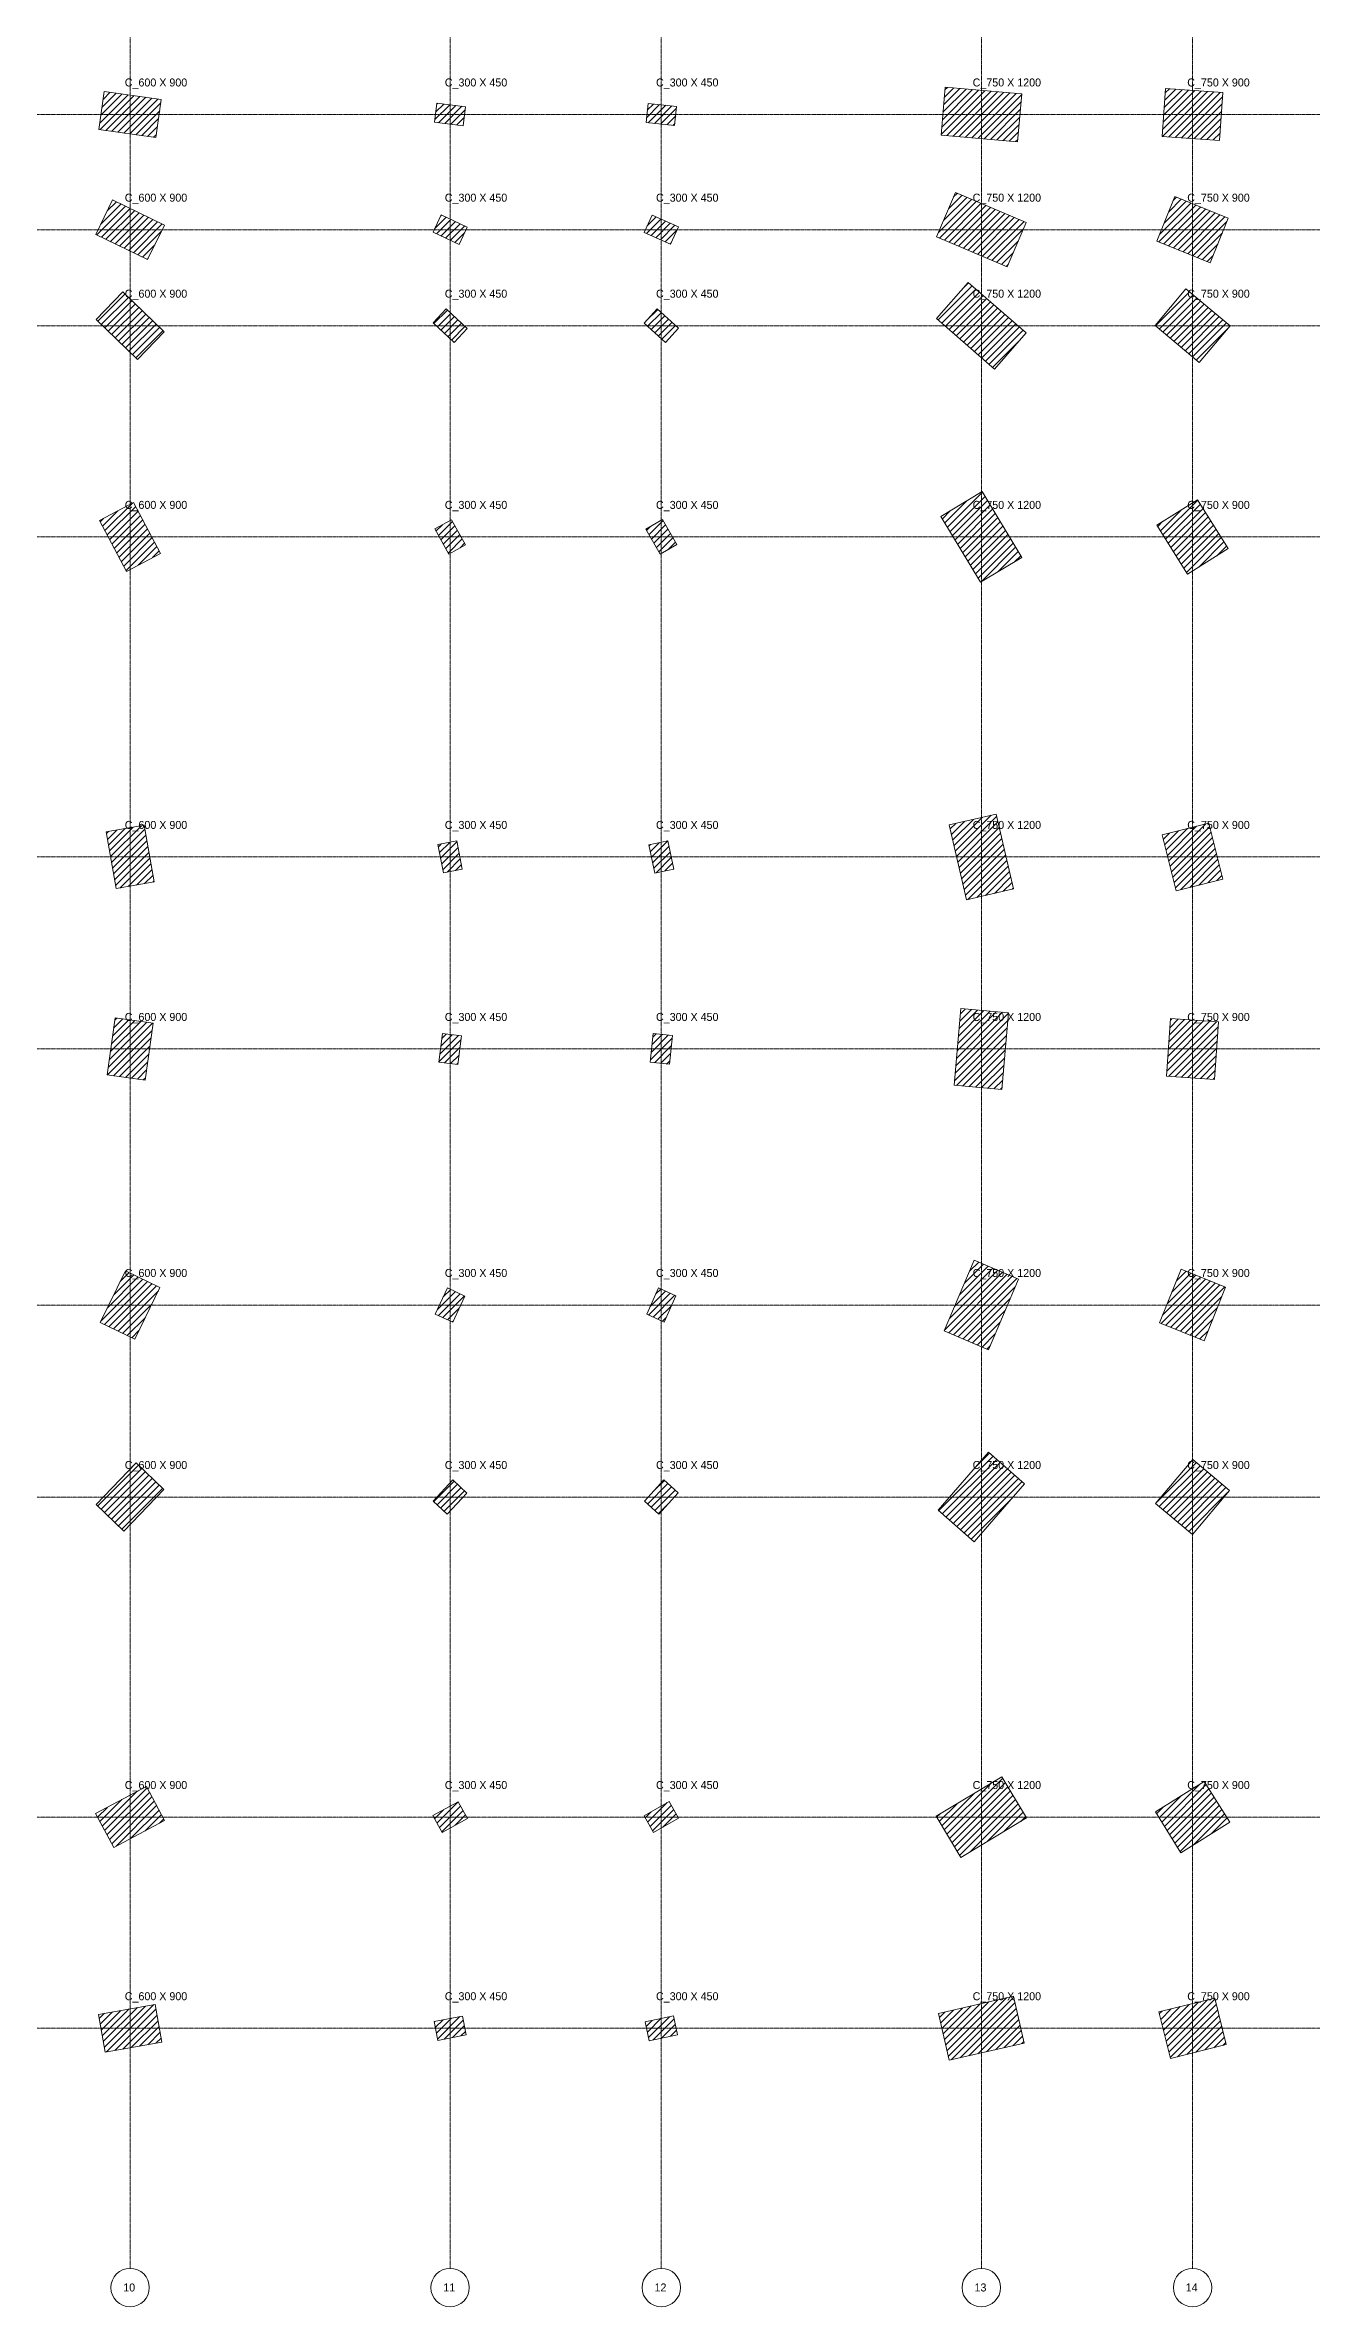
# Model space of a CAD drawing. Header units: millimetres. Extents: x -4286 to 75551, y -4651 to 64692.
# Drawn here: x 35974 to 55762, y -4651 to 30682 of the extents above; entities that cross this region are included whole.
import ezdxf

# ---------------------------------------------------------------- set-up
doc = ezdxf.new("R2010")
doc.units = ezdxf.units.MM
doc.linetypes.add('Dash', pattern=[6.35, 3.175, -3.175])
doc.linetypes.add('Grid Line', pattern=[22.225, 12.7, -3.175, 3.175, -3.175])
for name, color, linetype, lineweight in [('S-COLS', 52, 'Continuous', 18), ('S-COLS-HDLN', 52, 'Dash', 18), ('S-COLS-IDEN', 171, 'Continuous', 9), ('S-GRID', 1, 'Continuous', 9), ('S-GRID-IDEN', 1, 'Continuous', 9)]:
    doc.layers.add(name, color=color, linetype=linetype, lineweight=lineweight)
doc.styles.add('JetBrains Mono', font='JetBrainsMono-VariableFont_wght.ttf', dxfattribs={"height": 125})

# ---------------------------------------------------------------- blocks, each defined once
blk = doc.blocks.new('Concrete Rectangular - 600 X 900-378297-01 1st Floor Lvl_')
at = {"layer": 'S-COLS'}
h = blk.add_hatch(dxfattribs=at)
h.set_pattern_fill('FP_42', color=8, style=0, pattern_type=2)
h.set_pattern_definition([(125, (-6772.52, -36681.235), (-61.4364, -43.01823), [])])
h.paths.add_polyline_path([(300, -450), (300, 450), (-300, 450), (-300, -450)])
for p, q in [((-300, 450), (300, 450)), ((-300, -450), (-300, 450)), ((300, 450), (300, -450)), ((300, -450), (-300, -450))]:
    blk.add_line(p, q, dxfattribs=at)
blk = doc.blocks.new('Concrete Rectangular - 300 X 450-V40-01 1st Floor Lvl_')
at = {"layer": 'S-COLS'}
h = blk.add_hatch(dxfattribs=at)
h.set_pattern_fill('FP_43', color=8, style=0, pattern_type=2)
h.set_pattern_definition([(124, (-8365.71, -41465.59), (-62.17782, -41.93947), [])])
h.paths.add_polyline_path([(150, -225), (150, 225), (-150, 225), (-150, -225)])
for p, q in [((-150, 225), (150, 225)), ((-150, -225), (-150, 225)), ((150, 225), (150, -225)), ((150, -225), (-150, -225))]:
    blk.add_line(p, q, dxfattribs=at)
blk = doc.blocks.new('Concrete Rectangular - 300 X 450-V41-01 1st Floor Lvl_')
at = {"layer": 'S-COLS'}
h = blk.add_hatch(dxfattribs=at)
h.set_pattern_fill('FP_44', color=8, style=0, pattern_type=2)
h.set_pattern_definition([(123, (-9774.22, -44541.16), (-62.90029, -40.84793), [])])
h.paths.add_polyline_path([(150, -225), (150, 225), (-150, 225), (-150, -225)])
for p, q in [((-150, 225), (150, 225)), ((-150, -225), (-150, 225)), ((150, 225), (150, -225)), ((150, -225), (-150, -225))]:
    blk.add_line(p, q, dxfattribs=at)
blk = doc.blocks.new('Concrete Rectangular - 750 X 1200-377833-01 1st Floor Lvl_')
at = {"layer": 'S-COLS'}
h = blk.add_hatch(dxfattribs=at)
h.set_pattern_fill('FP_45', color=8, style=0, pattern_type=2)
h.set_pattern_definition([(122, (-11674.834, -49235.64), (-63.60361, -39.74394), [])])
h.paths.add_polyline_path([(375, -600), (375, 600), (-375, 600), (-375, -600)])
for p, q in [((-375, 600), (375, 600)), ((-375, -600), (-375, 600)), ((375, 600), (375, -600)), ((375, -600), (-375, -600))]:
    blk.add_line(p, q, dxfattribs=at)
blk = doc.blocks.new('Concrete Rectangular - 750 X 900-377829-01 1st Floor Lvl_')
at = {"layer": 'S-COLS'}
h = blk.add_hatch(dxfattribs=at)
h.set_pattern_fill('FP_46', color=8, style=0, pattern_type=2)
h.set_pattern_definition([(121, (-13330.68, -52226.36), (-64.28755, -38.62786), [])])
h.paths.add_polyline_path([(375, -450), (375, 450), (-375, 450), (-375, -450)])
for p, q in [((-375, 450), (375, 450)), ((-375, -450), (-375, 450)), ((375, 450), (375, -450)), ((375, -450), (-375, -450))]:
    blk.add_line(p, q, dxfattribs=at)
blk = doc.blocks.new('Concrete Rectangular - 600 X 900-V43-01 1st Floor Lvl_')
at = {"layer": 'S-COLS'}
h = blk.add_hatch(dxfattribs=at)
h.set_pattern_fill('FP_52', color=8, style=0, pattern_type=2)
h.set_pattern_definition([(107, (-14862.45, -34342.36), (-71.72286, -21.92788), [])])
h.paths.add_polyline_path([(300, -450), (300, 450), (-300, 450), (-300, -450)])
for p, q in [((-300, 450), (300, 450)), ((-300, -450), (-300, 450)), ((300, 450), (300, -450)), ((300, -450), (-300, -450))]:
    blk.add_line(p, q, dxfattribs=at)
blk = doc.blocks.new('Concrete Rectangular - 300 X 450-V44-01 1st Floor Lvl_')
at = {"layer": 'S-COLS'}
h = blk.add_hatch(dxfattribs=at)
h.set_pattern_fill('FP_53', color=8, style=0, pattern_type=2)
h.set_pattern_definition([(106, (-17883.59, -38450.84), (-72.09463, -20.6728), [])])
h.paths.add_polyline_path([(150, -225), (150, 225), (-150, 225), (-150, -225)])
for p, q in [((-150, 225), (150, 225)), ((-150, -225), (-150, 225)), ((150, 225), (150, -225)), ((150, -225), (-150, -225))]:
    blk.add_line(p, q, dxfattribs=at)
blk = doc.blocks.new('Concrete Rectangular - 300 X 450-V45-01 1st Floor Lvl_')
at = {"layer": 'S-COLS'}
h = blk.add_hatch(dxfattribs=at)
h.set_pattern_fill('FP_54', color=8, style=0, pattern_type=2)
h.set_pattern_definition([(105, (-20201.924, -40990.76), (-72.44444, -19.41143), [])])
h.paths.add_polyline_path([(150, -225), (150, 225), (-150, 225), (-150, -225)])
for p, q in [((-150, 225), (150, 225)), ((-150, -225), (-150, 225)), ((150, 225), (150, -225)), ((150, -225), (-150, -225))]:
    blk.add_line(p, q, dxfattribs=at)
blk = doc.blocks.new('Concrete Rectangular - 750 X 1200-V46-01 1st Floor Lvl_')
at = {"layer": 'S-COLS'}
h = blk.add_hatch(dxfattribs=at)
h.set_pattern_fill('FP_55', color=8, style=0, pattern_type=2)
h.set_pattern_definition([(104, (-23489.425, -44917.78), (-72.77218, -18.14414), [])])
h.paths.add_polyline_path([(375, -600), (375, 600), (-375, 600), (-375, -600)])
for p, q in [((-375, 600), (375, 600)), ((-375, -600), (-375, 600)), ((375, 600), (375, -600)), ((375, -600), (-375, -600))]:
    blk.add_line(p, q, dxfattribs=at)
blk = doc.blocks.new('Concrete Rectangular - 750 X 900-V47-01 1st Floor Lvl_')
at = {"layer": 'S-COLS'}
h = blk.add_hatch(dxfattribs=at)
h.set_pattern_fill('FP_56', color=8, style=0, pattern_type=2)
h.set_pattern_definition([(103, (-26018.504, -47299.55), (-73.07775, -16.87133), [])])
h.paths.add_polyline_path([(375, -450), (375, 450), (-375, 450), (-375, -450)])
for p, q in [((-375, 450), (375, 450)), ((-375, -450), (-375, 450)), ((375, 450), (375, -450)), ((375, -450), (-375, -450))]:
    blk.add_line(p, q, dxfattribs=at)
blk = doc.blocks.new('Concrete Rectangular - 600 X 900-V53-01 1st Floor Lvl_')
at = {"layer": 'S-COLS'}
h = blk.add_hatch(dxfattribs=at)
h.set_pattern_fill('FP_62', color=8, style=0, pattern_type=2)
h.set_pattern_definition([(89, (-21274.11, -31665.476), (-74.98858, 1.30893), [])])
h.paths.add_polyline_path([(300, -450), (300, 450), (-300, 450), (-300, -450)])
for p, q in [((-300, 450), (300, 450)), ((-300, -450), (-300, 450)), ((300, 450), (300, -450)), ((300, -450), (-300, -450))]:
    blk.add_line(p, q, dxfattribs=at)
blk = doc.blocks.new('Concrete Rectangular - 300 X 450-V54-01 1st Floor Lvl_')
at = {"layer": 'S-COLS'}
h = blk.add_hatch(dxfattribs=at)
h.set_pattern_fill('FP_63', color=8, style=0, pattern_type=2)
h.set_pattern_definition([(88, (-25480.275, -34699.36), (-74.95431, 2.61746), [])])
h.paths.add_polyline_path([(150, -225), (150, 225), (-150, 225), (-150, -225)])
for p, q in [((-150, 225), (150, 225)), ((-150, -225), (-150, 225)), ((150, 225), (150, -225)), ((150, -225), (-150, -225))]:
    blk.add_line(p, q, dxfattribs=at)
blk = doc.blocks.new('Concrete Rectangular - 300 X 450-V55-01 1st Floor Lvl_')
at = {"layer": 'S-COLS'}
h = blk.add_hatch(dxfattribs=at)
h.set_pattern_fill('FP_64', color=8, style=0, pattern_type=2)
h.set_pattern_definition([(87, (-28534.36, -36457.514), (-74.89722, 3.9252), [])])
h.paths.add_polyline_path([(150, -225), (150, 225), (-150, 225), (-150, -225)])
for p, q in [((-150, 225), (150, 225)), ((-150, -225), (-150, 225)), ((150, 225), (150, -225)), ((150, -225), (-150, -225))]:
    blk.add_line(p, q, dxfattribs=at)
blk = doc.blocks.new('Concrete Rectangular - 750 X 1200-V56-01 1st Floor Lvl_')
at = {"layer": 'S-COLS'}
h = blk.add_hatch(dxfattribs=at)
h.set_pattern_fill('FP_65', color=8, style=0, pattern_type=2)
h.set_pattern_definition([(86, (-32939.83, -39234.264), (-74.8173, 5.23174), [])])
h.paths.add_polyline_path([(375, -600), (375, 600), (-375, 600), (-375, -600)])
for p, q in [((-375, 600), (375, 600)), ((-375, -600), (-375, 600)), ((375, 600), (375, -600)), ((375, -600), (-375, -600))]:
    blk.add_line(p, q, dxfattribs=at)
blk = doc.blocks.new('Concrete Rectangular - 750 X 900-V57-01 1st Floor Lvl_')
at = {"layer": 'S-COLS'}
h = blk.add_hatch(dxfattribs=at)
h.set_pattern_fill('FP_66', color=8, style=0, pattern_type=2)
h.set_pattern_definition([(85, (-36147.495, -40774.61), (-74.7146, 6.53668), [])])
h.paths.add_polyline_path([(375, -450), (375, 450), (-375, 450), (-375, -450)])
for p, q in [((-375, 450), (375, 450)), ((-375, -450), (-375, 450)), ((375, 450), (375, -450)), ((375, -450), (-375, -450))]:
    blk.add_line(p, q, dxfattribs=at)
blk = doc.blocks.new('Concrete Rectangular - 600 X 900-V63-01 1st Floor Lvl_')
at = {"layer": 'S-COLS'}
h = blk.add_hatch(dxfattribs=at)
h.set_pattern_fill('FP_72', color=8, style=0, pattern_type=2)
h.set_pattern_definition([(71, (-28702.935, -26237.98), (-70.9139, 24.41761), [])])
h.paths.add_polyline_path([(300, -450), (300, 450), (-300, 450), (-300, -450)])
for p, q in [((-300, 450), (300, 450)), ((-300, -450), (-300, 450)), ((300, 450), (300, -450)), ((300, -450), (-300, -450))]:
    blk.add_line(p, q, dxfattribs=at)
blk = doc.blocks.new('Concrete Rectangular - 300 X 450-V64-01 1st Floor Lvl_')
at = {"layer": 'S-COLS'}
h = blk.add_hatch(dxfattribs=at)
h.set_pattern_fill('FP_73', color=8, style=0, pattern_type=2)
h.set_pattern_definition([(70, (-33688.02, -27846.14), (-70.47695, 25.65151), [])])
h.paths.add_polyline_path([(150, -225), (150, 225), (-150, 225), (-150, -225)])
for p, q in [((-150, 225), (150, 225)), ((-150, -225), (-150, 225)), ((150, 225), (150, -225)), ((150, -225), (-150, -225))]:
    blk.add_line(p, q, dxfattribs=at)
blk = doc.blocks.new('Concrete Rectangular - 300 X 450-V65-01 1st Floor Lvl_')
at = {"layer": 'S-COLS'}
h = blk.add_hatch(dxfattribs=at)
h.set_pattern_fill('FP_74', color=8, style=0, pattern_type=2)
h.set_pattern_definition([(69, (-37183.57, -28596.19), (-70.01853, 26.8776), [])])
h.paths.add_polyline_path([(150, -225), (150, 225), (-150, 225), (-150, -225)])
for p, q in [((-150, 225), (150, 225)), ((-150, -225), (-150, 225)), ((150, 225), (150, -225)), ((150, -225), (-150, -225))]:
    blk.add_line(p, q, dxfattribs=at)
blk = doc.blocks.new('Concrete Rectangular - 750 X 1200-V66-01 1st Floor Lvl_')
at = {"layer": 'S-COLS'}
h = blk.add_hatch(dxfattribs=at)
h.set_pattern_fill('FP_75', color=8, style=0, pattern_type=2)
h.set_pattern_definition([(68, (-42279.5, -29896.55), (-69.53879, 28.09549), [])])
h.paths.add_polyline_path([(375, -600), (375, 600), (-375, 600), (-375, -600)])
for p, q in [((-375, 600), (375, 600)), ((-375, -600), (-375, 600)), ((375, 600), (375, -600)), ((375, -600), (-375, -600))]:
    blk.add_line(p, q, dxfattribs=at)
blk = doc.blocks.new('Concrete Rectangular - 750 X 900-V67-01 1st Floor Lvl_')
at = {"layer": 'S-COLS'}
h = blk.add_hatch(dxfattribs=at)
h.set_pattern_fill('FP_76', color=8, style=0, pattern_type=2)
h.set_pattern_definition([(67, (-45854.54, -30390.32), (-69.03786, 29.30483), [])])
h.paths.add_polyline_path([(375, -450), (375, 450), (-375, 450), (-375, -450)])
for p, q in [((-375, 450), (375, 450)), ((-375, -450), (-375, 450)), ((375, 450), (375, -450)), ((375, -450), (-375, -450))]:
    blk.add_line(p, q, dxfattribs=at)
blk = doc.blocks.new('Concrete Rectangular - 600 X 900-V73-01 1st Floor Lvl_')
at = {"layer": 'S-COLS'}
h = blk.add_hatch(dxfattribs=at)
h.set_pattern_fill('FP_82', color=8, style=0, pattern_type=2)
h.set_pattern_definition([(359, (-44829.394, 8561.86), (1.30893, 74.98858), [])])
h.paths.add_polyline_path([(-300, -450), (300, -450), (300, 450), (-300, 450)])
for p, q in [((-300, 450), (300, 450)), ((-300, -450), (-300, 450)), ((300, 450), (300, -450)), ((300, -450), (-300, -450))]:
    blk.add_line(p, q, dxfattribs=at)
blk = doc.blocks.new('Concrete Rectangular - 300 X 450-V74-01 1st Floor Lvl_')
at = {"layer": 'S-COLS'}
h = blk.add_hatch(dxfattribs=at)
h.set_pattern_fill('FP_83', color=8, style=0, pattern_type=2)
h.set_pattern_definition([(358, (-48083.13, 12999.705), (2.61746, 74.95431), [])])
h.paths.add_polyline_path([(-150, -225), (150, -225), (150, 225), (-150, 225)])
for p, q in [((-150, 225), (150, 225)), ((-150, -225), (-150, 225)), ((150, 225), (150, -225)), ((150, -225), (-150, -225))]:
    blk.add_line(p, q, dxfattribs=at)
blk = doc.blocks.new('Concrete Rectangular - 300 X 450-V75-01 1st Floor Lvl_')
at = {"layer": 'S-COLS'}
h = blk.add_hatch(dxfattribs=at)
h.set_pattern_fill('FP_84', color=8, style=0, pattern_type=2)
h.set_pattern_definition([(357, (-50057.065, 16289.27), (3.9252, 74.89722), [])])
h.paths.add_polyline_path([(-150, -225), (150, -225), (150, 225), (-150, 225)])
for p, q in [((-150, 225), (150, 225)), ((-150, -225), (-150, 225)), ((150, 225), (150, -225)), ((150, -225), (-150, -225))]:
    blk.add_line(p, q, dxfattribs=at)
blk = doc.blocks.new('Concrete Rectangular - 750 X 1200-V76-01 1st Floor Lvl_')
at = {"layer": 'S-COLS'}
h = blk.add_hatch(dxfattribs=at)
h.set_pattern_fill('FP_85', color=8, style=0, pattern_type=2)
h.set_pattern_definition([(356, (-53045.45, 20933.95), (5.23174, 74.8173), [])])
h.paths.add_polyline_path([(-375, -600), (375, -600), (375, 600), (-375, 600)])
for p, q in [((-375, 600), (375, 600)), ((-375, -600), (-375, 600)), ((375, 600), (375, -600)), ((375, -600), (-375, -600))]:
    blk.add_line(p, q, dxfattribs=at)
blk = doc.blocks.new('Concrete Rectangular - 750 X 900-V77-01 1st Floor Lvl_')
at = {"layer": 'S-COLS'}
h = blk.add_hatch(dxfattribs=at)
h.set_pattern_fill('FP_86', color=8, style=0, pattern_type=2)
h.set_pattern_definition([(355, (-54793.22, 24384.48), (6.53668, 74.7146), [])])
h.paths.add_polyline_path([(-375, -450), (375, -450), (375, 450), (-375, 450)])
for p, q in [((-375, 450), (375, 450)), ((-375, -450), (-375, 450)), ((375, 450), (375, -450)), ((375, -450), (-375, -450))]:
    blk.add_line(p, q, dxfattribs=at)
blk = doc.blocks.new('Concrete Rectangular - 600 X 900-V83-01 1st Floor Lvl_')
at = {"layer": 'S-COLS'}
h = blk.add_hatch(dxfattribs=at)
h.set_pattern_fill('FP_92', color=8, style=0, pattern_type=2)
h.set_pattern_definition([(17, (-43731.79, -2796.505), (-21.92788, 71.72286), [])])
h.paths.add_polyline_path([(-300, -450), (300, -450), (300, 450), (-300, 450)])
for p, q in [((-300, 450), (300, 450)), ((-300, -450), (-300, 450)), ((300, 450), (300, -450)), ((300, -450), (-300, -450))]:
    blk.add_line(p, q, dxfattribs=at)
blk = doc.blocks.new('Concrete Rectangular - 300 X 450-V84-01 1st Floor Lvl_')
at = {"layer": 'S-COLS'}
h = blk.add_hatch(dxfattribs=at)
h.set_pattern_fill('FP_93', color=8, style=0, pattern_type=2)
h.set_pattern_definition([(16, (-48147.035, 391.194), (-20.6728, 72.09463), [])])
h.paths.add_polyline_path([(-150, -225), (150, -225), (150, 225), (-150, 225)])
for p, q in [((-150, 225), (150, 225)), ((-150, -225), (-150, 225)), ((150, 225), (150, -225)), ((150, -225), (-150, -225))]:
    blk.add_line(p, q, dxfattribs=at)
blk = doc.blocks.new('Concrete Rectangular - 300 X 450-V85-01 1st Floor Lvl_')
at = {"layer": 'S-COLS'}
h = blk.add_hatch(dxfattribs=at)
h.set_pattern_fill('FP_94', color=8, style=0, pattern_type=2)
h.set_pattern_definition([(15, (-50990.76, 2881.416), (-19.41143, 72.44444), [])])
h.paths.add_polyline_path([(-150, -225), (150, -225), (150, 225), (-150, 225)])
for p, q in [((-150, 225), (150, 225)), ((-150, -225), (-150, 225)), ((150, 225), (150, -225)), ((150, -225), (-150, -225))]:
    blk.add_line(p, q, dxfattribs=at)
blk = doc.blocks.new('Concrete Rectangular - 750 X 1200-V86-01 1st Floor Lvl_')
at = {"layer": 'S-COLS'}
h = blk.add_hatch(dxfattribs=at)
h.set_pattern_fill('FP_95', color=8, style=0, pattern_type=2)
h.set_pattern_definition([(14, (-55218.54, 6346.08), (-18.14414, 72.77218), [])])
h.paths.add_polyline_path([(-375, -600), (375, -600), (375, 600), (-375, 600)])
for p, q in [((-375, 600), (375, 600)), ((-375, -600), (-375, 600)), ((375, 600), (375, -600)), ((375, -600), (-375, -600))]:
    blk.add_line(p, q, dxfattribs=at)
blk = doc.blocks.new('Concrete Rectangular - 750 X 900-V87-01 1st Floor Lvl_')
at = {"layer": 'S-COLS'}
h = blk.add_hatch(dxfattribs=at)
h.set_pattern_fill('FP_96', color=8, style=0, pattern_type=2)
h.set_pattern_definition([(13, (-57897.935, 9057.54), (-16.87133, 73.077755), [])])
h.paths.add_polyline_path([(-375, -450), (375, -450), (375, 450), (-375, 450)])
for p, q in [((-375, 450), (375, 450)), ((-375, -450), (-375, 450)), ((375, 450), (375, -450)), ((375, -450), (-375, -450))]:
    blk.add_line(p, q, dxfattribs=at)
blk = doc.blocks.new('Concrete Rectangular - 600 X 900-V93-01 1st Floor Lvl_')
at = {"layer": 'S-COLS'}
h = blk.add_hatch(dxfattribs=at)
h.set_pattern_fill('FP_102', color=8, style=0, pattern_type=2)
h.set_pattern_definition([(35, (-39858.996, -11249.46), (-43.01823, 61.4364), [])])
h.paths.add_polyline_path([(-300, -450), (300, -450), (300, 450), (-300, 450)])
for p, q in [((-300, 450), (300, 450)), ((-300, -450), (-300, 450)), ((300, 450), (300, -450)), ((300, -450), (-300, -450))]:
    blk.add_line(p, q, dxfattribs=at)
blk = doc.blocks.new('Concrete Rectangular - 300 X 450-V94-01 1st Floor Lvl_')
at = {"layer": 'S-COLS'}
h = blk.add_hatch(dxfattribs=at)
h.set_pattern_fill('FP_103', color=8, style=0, pattern_type=2)
h.set_pattern_definition([(34, (-44957.39, -9598.07), (-41.93947, 62.17782), [])])
h.paths.add_polyline_path([(-150, -225), (150, -225), (150, 225), (-150, 225)])
for p, q in [((-150, 225), (150, 225)), ((-150, -225), (-150, 225)), ((150, 225), (150, -225)), ((150, -225), (-150, -225))]:
    blk.add_line(p, q, dxfattribs=at)
blk = doc.blocks.new('Concrete Rectangular - 300 X 450-V95-01 1st Floor Lvl_')
at = {"layer": 'S-COLS'}
h = blk.add_hatch(dxfattribs=at)
h.set_pattern_fill('FP_104', color=8, style=0, pattern_type=2)
h.set_pattern_definition([(33, (-48345.94, -8125.884), (-40.84793, 62.90029), [])])
h.paths.add_polyline_path([(-150, -225), (150, -225), (150, 225), (-150, 225)])
for p, q in [((-150, 225), (150, 225)), ((-150, -225), (-150, 225)), ((150, 225), (150, -225)), ((150, -225), (-150, -225))]:
    blk.add_line(p, q, dxfattribs=at)
blk = doc.blocks.new('Concrete Rectangular - 750 X 1200-V96-01 1st Floor Lvl_')
at = {"layer": 'S-COLS'}
h = blk.add_hatch(dxfattribs=at)
h.set_pattern_fill('FP_105', color=8, style=0, pattern_type=2)
h.set_pattern_definition([(32, (-53352.244, -6156.14), (-39.74394, 63.60361), [])])
h.paths.add_polyline_path([(-375, -600), (375, -600), (375, 600), (-375, 600)])
for p, q in [((-375, 600), (375, 600)), ((-375, -600), (-375, 600)), ((375, 600), (375, -600)), ((375, -600), (-375, -600))]:
    blk.add_line(p, q, dxfattribs=at)
blk = doc.blocks.new('Concrete Rectangular - 750 X 900-V97-01 1st Floor Lvl_')
at = {"layer": 'S-COLS'}
h = blk.add_hatch(dxfattribs=at)
h.set_pattern_fill('FP_106', color=8, style=0, pattern_type=2)
h.set_pattern_definition([(31, (-56653.534, -4425.73), (-38.62786, 64.28755), [])])
h.paths.add_polyline_path([(-375, -450), (375, -450), (375, 450), (-375, 450)])
for p, q in [((-375, 450), (375, 450)), ((-375, -450), (-375, 450)), ((375, 450), (375, -450)), ((375, -450), (-375, -450))]:
    blk.add_line(p, q, dxfattribs=at)
blk = doc.blocks.new('Concrete Rectangular - 600 X 900-V103-01 1st Floor Lvl_')
at = {"layer": 'S-COLS'}
h = blk.add_hatch(dxfattribs=at)
h.set_pattern_fill('FP_112', color=8, style=0, pattern_type=2)
h.set_pattern_definition([(53, (-34849.4, -20045.18), (-59.89766, 45.13613), [])])
h.paths.add_polyline_path([(300, -450), (300, 450), (-300, 450), (-300, -450)])
for p, q in [((-300, 450), (300, 450)), ((-300, -450), (-300, 450)), ((300, 450), (300, -450)), ((300, -450), (-300, -450))]:
    blk.add_line(p, q, dxfattribs=at)
blk = doc.blocks.new('Concrete Rectangular - 300 X 450-V104-01 1st Floor Lvl_')
at = {"layer": 'S-COLS'}
h = blk.add_hatch(dxfattribs=at)
h.set_pattern_fill('FP_113', color=8, style=0, pattern_type=2)
h.set_pattern_definition([(52, (-40156.66, -20043.266), (-59.10081, 46.17461), [])])
h.paths.add_polyline_path([(150, -225), (150, 225), (-150, 225), (-150, -225)])
for p, q in [((-150, 225), (150, 225)), ((-150, -225), (-150, 225)), ((150, 225), (150, -225)), ((150, -225), (-150, -225))]:
    blk.add_line(p, q, dxfattribs=at)
blk = doc.blocks.new('Concrete Rectangular - 300 X 450-V105-01 1st Floor Lvl_')
at = {"layer": 'S-COLS'}
h = blk.add_hatch(dxfattribs=at)
h.set_pattern_fill('FP_114', color=8, style=0, pattern_type=2)
h.set_pattern_definition([(51, (-43782.27, -19684.326), (-58.28595, 47.19903), [])])
h.paths.add_polyline_path([(150, -225), (150, 225), (-150, 225), (-150, -225)])
for p, q in [((-150, 225), (150, 225)), ((-150, -225), (-150, 225)), ((150, 225), (150, -225)), ((150, -225), (-150, -225))]:
    blk.add_line(p, q, dxfattribs=at)
blk = doc.blocks.new('Concrete Rectangular - 750 X 1200-V106-01 1st Floor Lvl_')
at = {"layer": 'S-COLS'}
h = blk.add_hatch(dxfattribs=at)
h.set_pattern_fill('FP_115', color=8, style=0, pattern_type=2)
h.set_pattern_definition([(50, (-49100.116, -19353), (-57.45333, 48.20907), [])])
h.paths.add_polyline_path([(375, -600), (375, 600), (-375, 600), (-375, -600)])
for p, q in [((-375, 600), (375, 600)), ((-375, -600), (-375, 600)), ((375, 600), (375, -600)), ((375, -600), (-375, -600))]:
    blk.add_line(p, q, dxfattribs=at)
blk = doc.blocks.new('Concrete Rectangular - 750 X 900-V107-01 1st Floor Lvl_')
at = {"layer": 'S-COLS'}
h = blk.add_hatch(dxfattribs=at)
h.set_pattern_fill('FP_116', color=8, style=0, pattern_type=2)
h.set_pattern_definition([(49, (-52722.355, -18723.335), (-56.60322, 49.20443), [])])
h.paths.add_polyline_path([(375, -450), (375, 450), (-375, 450), (-375, -450)])
for p, q in [((-375, 450), (375, 450)), ((-375, -450), (-375, 450)), ((375, 450), (375, -450)), ((375, -450), (-375, -450))]:
    blk.add_line(p, q, dxfattribs=at)
blk = doc.blocks.new('Concrete Rectangular - 600 X 900-V124-01 1st Floor Lvl_')
at = {"layer": 'S-COLS'}
h = blk.add_hatch(dxfattribs=at)
h.set_pattern_fill('FP_133', color=8, style=0, pattern_type=2)
h.set_pattern_definition([(341, (-41337.72, 21338.3), (24.41761, 70.91389), [])])
h.paths.add_polyline_path([(-300, -450), (300, -450), (300, 450), (-300, 450)])
for p, q in [((-300, 450), (300, 450)), ((-300, -450), (-300, 450)), ((300, 450), (300, -450)), ((300, -450), (-300, -450))]:
    blk.add_line(p, q, dxfattribs=at)
blk = doc.blocks.new('Concrete Rectangular - 600 X 900-V125-01 1st Floor Lvl_')
at = {"layer": 'S-COLS'}
h = blk.add_hatch(dxfattribs=at)
h.set_pattern_fill('FP_134', color=8, style=0, pattern_type=2)
h.set_pattern_definition([(323, (-34503.09, 32817.475), (45.13613, 59.89766), [])])
h.paths.add_polyline_path([(-300, -450), (300, -450), (300, 450), (-300, 450)])
for p, q in [((-300, 450), (300, 450)), ((-300, -450), (-300, 450)), ((300, 450), (300, -450)), ((300, -450), (-300, -450))]:
    blk.add_line(p, q, dxfattribs=at)
blk = doc.blocks.new('Concrete Rectangular - 300 X 450-V136-01 1st Floor Lvl_')
at = {"layer": 'S-COLS'}
h = blk.add_hatch(dxfattribs=at)
h.set_pattern_fill('FP_145', color=8, style=0, pattern_type=2)
h.set_pattern_definition([(340, (-43072.11, 26588.03), (25.65151, 70.47695), [])])
h.paths.add_polyline_path([(-150, -225), (150, -225), (150, 225), (-150, 225)])
for p, q in [((-150, 225), (150, 225)), ((-150, -225), (-150, 225)), ((150, 225), (150, -225)), ((150, -225), (-150, -225))]:
    blk.add_line(p, q, dxfattribs=at)
blk = doc.blocks.new('Concrete Rectangular - 300 X 450-V137-01 1st Floor Lvl_')
at = {"layer": 'S-COLS'}
h = blk.add_hatch(dxfattribs=at)
h.set_pattern_fill('FP_146', color=8, style=0, pattern_type=2)
h.set_pattern_definition([(322, (-34534.44, 38377.37), (46.17461, 59.10081), [])])
h.paths.add_polyline_path([(-150, -225), (150, -225), (150, 225), (-150, 225)])
for p, q in [((-150, 225), (150, 225)), ((-150, -225), (-150, 225)), ((150, 225), (150, -225)), ((150, -225), (-150, -225))]:
    blk.add_line(p, q, dxfattribs=at)
blk = doc.blocks.new('Concrete Rectangular - 300 X 450-V148-01 1st Floor Lvl_')
at = {"layer": 'S-COLS'}
h = blk.add_hatch(dxfattribs=at)
h.set_pattern_fill('FP_157', color=8, style=0, pattern_type=2)
h.set_pattern_definition([(339, (-43943.755, 30350.394), (26.8776, 70.01853), [])])
h.paths.add_polyline_path([(-150, -225), (150, -225), (150, 225), (-150, 225)])
for p, q in [((-150, 225), (150, 225)), ((-150, -225), (-150, 225)), ((150, 225), (150, -225)), ((150, -225), (-150, -225))]:
    blk.add_line(p, q, dxfattribs=at)
blk = doc.blocks.new('Concrete Rectangular - 300 X 450-V149-01 1st Floor Lvl_')
at = {"layer": 'S-COLS'}
h = blk.add_hatch(dxfattribs=at)
h.set_pattern_fill('FP_158', color=8, style=0, pattern_type=2)
h.set_pattern_definition([(321, (-34204.346, 42256.156), (47.19903, 58.28595), [])])
h.paths.add_polyline_path([(-150, -225), (150, -225), (150, 225), (-150, 225)])
for p, q in [((-150, 225), (150, 225)), ((-150, -225), (-150, 225)), ((150, 225), (150, -225)), ((150, -225), (-150, -225))]:
    blk.add_line(p, q, dxfattribs=at)
blk = doc.blocks.new('Concrete Rectangular - 750 X 1200-V160-01 1st Floor Lvl_')
at = {"layer": 'S-COLS'}
h = blk.add_hatch(dxfattribs=at)
h.set_pattern_fill('FP_169', color=8, style=0, pattern_type=2)
h.set_pattern_definition([(338, (-45361.03, 35715.22), (28.09549, 69.53879), [])])
h.paths.add_polyline_path([(-375, -600), (375, -600), (375, 600), (-375, 600)])
for p, q in [((-375, 600), (375, 600)), ((-375, -600), (-375, 600)), ((375, 600), (375, -600)), ((375, -600), (-375, -600))]:
    blk.add_line(p, q, dxfattribs=at)
blk = doc.blocks.new('Concrete Rectangular - 750 X 1200-V161-01 1st Floor Lvl_')
at = {"layer": 'S-COLS'}
h = blk.add_hatch(dxfattribs=at)
h.set_pattern_fill('FP_170', color=8, style=0, pattern_type=2)
h.set_pattern_definition([(320, (-33897.444, 47827.64), (48.20907, 57.45333), [])])
h.paths.add_polyline_path([(-375, -600), (375, -600), (375, 600), (-375, 600)])
for p, q in [((-375, 600), (375, 600)), ((-375, -600), (-375, 600)), ((375, 600), (375, -600)), ((375, -600), (-375, -600))]:
    blk.add_line(p, q, dxfattribs=at)
blk = doc.blocks.new('Concrete Rectangular - 750 X 900-V172-01 1st Floor Lvl_')
at = {"layer": 'S-COLS'}
h = blk.add_hatch(dxfattribs=at)
h.set_pattern_fill('FP_181', color=8, style=0, pattern_type=2)
h.set_pattern_definition([(337, (-45967.01, 39561.146), (29.304835, 69.03786), [])])
h.paths.add_polyline_path([(-375, -450), (375, -450), (375, 450), (-375, 450)])
for p, q in [((-375, 450), (375, 450)), ((-375, -450), (-375, 450)), ((375, 450), (375, -450)), ((375, -450), (-375, -450))]:
    blk.add_line(p, q, dxfattribs=at)
blk = doc.blocks.new('Concrete Rectangular - 750 X 900-V173-01 1st Floor Lvl_')
at = {"layer": 'S-COLS'}
h = blk.add_hatch(dxfattribs=at)
h.set_pattern_fill('FP_182', color=8, style=0, pattern_type=2)
h.set_pattern_definition([(319, (-33287.77, 51703.91), (49.20443, 56.60322), [])])
h.paths.add_polyline_path([(-375, -450), (375, -450), (375, 450), (-375, 450)])
for p, q in [((-375, 450), (375, 450)), ((-375, -450), (-375, 450)), ((375, 450), (375, -450)), ((375, -450), (-375, -450))]:
    blk.add_line(p, q, dxfattribs=at)
blk = doc.blocks.new('Grid - M_Grid Head - Circle-24584-01 1st Floor Lvl_')
at = {"layer": 'S-GRID-IDEN'}
blk.add_circle((0, 0), 6, dxfattribs=at)

msp = doc.modelspace()

# ---------------------------------------------------------------- linework, layer by layer
at = {"layer": 'S-GRID', "linetype": 'Grid Line'}
for p, q in [((37300, 64692), (37300, -4051)), ((42300, 64692), (42300, -4051)), ((45600, 64692), (45600, -4051)), ((50600, 64692), (50600, -4051)), ((53900, 64692), (53900, -4051)), ((75551, 29600), (-3686, 29600)), ((75551, 27800), (-3686, 27800)), ((75551, 26300), (-3686, 26300)), ((75551, 23000), (-3686, 23000)), ((75551, 18000), (-3686, 18000)), ((75551, 15000), (-3686, 15000)), ((75551, 11000), (-3686, 11000)), ((75551, 8000), (-3686, 8000)), ((75551, 3000), (-3686, 3000)), ((75551, -300), (-3686, -300))]:
    msp.add_line(p, q, dxfattribs=at)

# ---------------------------------------------------------------- block references
at = {"layer": 'S-COLS-HDLN'}
for name, p, rotation in [('Concrete Rectangular - 600 X 900-V125-01 1st Floor Lvl_', (37300, 29600), 81.99999999999972), ('Concrete Rectangular - 300 X 450-V137-01 1st Floor Lvl_', (42300, 29600), 82.99999999999972), ('Concrete Rectangular - 300 X 450-V149-01 1st Floor Lvl_', (45600, 29600), 83.99999999999972), ('Concrete Rectangular - 750 X 1200-V161-01 1st Floor Lvl_', (50600, 29600), 84.99999999999973), ('Concrete Rectangular - 750 X 900-V173-01 1st Floor Lvl_', (53900, 29600), 85.99999999999972), ('Concrete Rectangular - 600 X 900-V124-01 1st Floor Lvl_', (37300, 27800), 63.99999999999973), ('Concrete Rectangular - 750 X 1200-V160-01 1st Floor Lvl_', (50600, 27800), 66.99999999999973), ('Concrete Rectangular - 750 X 900-V172-01 1st Floor Lvl_', (53900, 27800), 67.99999999999972), ('Concrete Rectangular - 300 X 450-V136-01 1st Floor Lvl_', (42300, 27800), 64.99999999999972), ('Concrete Rectangular - 300 X 450-V148-01 1st Floor Lvl_', (45600, 27800), 65.99999999999972), ('Concrete Rectangular - 750 X 1200-V76-01 1st Floor Lvl_', (50600, 26300), 48.99999999999973), ('Concrete Rectangular - 750 X 900-V77-01 1st Floor Lvl_', (53900, 26300), 49.99999999999971), ('Concrete Rectangular - 600 X 900-V73-01 1st Floor Lvl_', (37300, 26300), 45.99999999999973), ('Concrete Rectangular - 300 X 450-V74-01 1st Floor Lvl_', (42300, 26300), 46.99999999999972), ('Concrete Rectangular - 300 X 450-V75-01 1st Floor Lvl_', (45600, 26300), 47.99999999999971), ('Concrete Rectangular - 750 X 1200-V86-01 1st Floor Lvl_', (50600, 23000), 30.99999999999973), ('Concrete Rectangular - 600 X 900-V83-01 1st Floor Lvl_', (37300, 23000), 27.99999999999974), ('Concrete Rectangular - 750 X 900-V87-01 1st Floor Lvl_', (53900, 23000), 31.99999999999972), ('Concrete Rectangular - 300 X 450-V84-01 1st Floor Lvl_', (42300, 23000), 28.99999999999972), ('Concrete Rectangular - 300 X 450-V85-01 1st Floor Lvl_', (45600, 23000), 29.99999999999971), ('Concrete Rectangular - 600 X 900-V93-01 1st Floor Lvl_', (37300, 18000), 9.99999999999972), ('Concrete Rectangular - 750 X 1200-V96-01 1st Floor Lvl_', (50600, 18000), 12.99999999999974), ('Concrete Rectangular - 750 X 900-V97-01 1st Floor Lvl_', (53900, 18000), 13.99999999999971), ('Concrete Rectangular - 300 X 450-V94-01 1st Floor Lvl_', (42300, 18000), 10.99999999999972), ('Concrete Rectangular - 300 X 450-V95-01 1st Floor Lvl_', (45600, 18000), 11.99999999999971), ('Concrete Rectangular - 750 X 1200-V106-01 1st Floor Lvl_', (50600, 15000), 354.9999999999997), ('Concrete Rectangular - 600 X 900-V103-01 1st Floor Lvl_', (37300, 15000), 351.9999999999997), ('Concrete Rectangular - 300 X 450-V104-01 1st Floor Lvl_', (42300, 15000), 352.9999999999997), ('Concrete Rectangular - 300 X 450-V105-01 1st Floor Lvl_', (45600, 15000), 353.9999999999998), ('Concrete Rectangular - 750 X 900-V107-01 1st Floor Lvl_', (53900, 15000), 355.9999999999998), ('Concrete Rectangular - 750 X 1200-V66-01 1st Floor Lvl_', (50600, 11000), 336.9999999999997), ('Concrete Rectangular - 600 X 900-V63-01 1st Floor Lvl_', (37300, 11000), 333.9999999999997), ('Concrete Rectangular - 750 X 900-V67-01 1st Floor Lvl_', (53900, 11000), 337.9999999999997), ('Concrete Rectangular - 300 X 450-V64-01 1st Floor Lvl_', (42300, 11000), 334.9999999999997), ('Concrete Rectangular - 300 X 450-V65-01 1st Floor Lvl_', (45600, 11000), 335.9999999999997), ('Concrete Rectangular - 600 X 900-V53-01 1st Floor Lvl_', (37300, 8000), 315.9999999999997), ('Concrete Rectangular - 750 X 1200-V56-01 1st Floor Lvl_', (50600, 8000), 318.9999999999997), ('Concrete Rectangular - 750 X 900-V57-01 1st Floor Lvl_', (53900, 8000), 319.9999999999997), ('Concrete Rectangular - 300 X 450-V54-01 1st Floor Lvl_', (42300, 8000), 316.9999999999997), ('Concrete Rectangular - 300 X 450-V55-01 1st Floor Lvl_', (45600, 8000), 317.9999999999997), ('Concrete Rectangular - 750 X 1200-V46-01 1st Floor Lvl_', (50600, 3000), 300.9999999999997), ('Concrete Rectangular - 750 X 900-V47-01 1st Floor Lvl_', (53900, 3000), 301.9999999999997), ('Concrete Rectangular - 600 X 900-V43-01 1st Floor Lvl_', (37300, 3000), 297.9999999999996), ('Concrete Rectangular - 300 X 450-V44-01 1st Floor Lvl_', (42300, 3000), 298.9999999999997), ('Concrete Rectangular - 300 X 450-V45-01 1st Floor Lvl_', (45600, 3000), 299.9999999999997), ('Concrete Rectangular - 600 X 900-378297-01 1st Floor Lvl_', (37300, -300), 279.9999999999997), ('Concrete Rectangular - 750 X 1200-377833-01 1st Floor Lvl_', (50600, -300), 282.9999999999997), ('Concrete Rectangular - 750 X 900-377829-01 1st Floor Lvl_', (53900, -300), 283.9999999999997), ('Concrete Rectangular - 300 X 450-V40-01 1st Floor Lvl_', (42300, -300), 280.9999999999997), ('Concrete Rectangular - 300 X 450-V41-01 1st Floor Lvl_', (45600, -300), 281.9999999999997)]:
    msp.add_blockref(name, p, dxfattribs=dict(at, rotation=rotation))
at = {"layer": 'S-GRID-IDEN', "xscale": 49.99999999999998, "yscale": 49.99999999999998, "zscale": 49.99999999999998, "rotation": 180}
for p in [(37300, -4351), (42300, -4351), (45600, -4351), (50600, -4351), (53900, -4351)]:
    msp.add_blockref('Grid - M_Grid Head - Circle-24584-01 1st Floor Lvl_', p, dxfattribs=at)

# ---------------------------------------------------------------- texts
at = {"layer": 'S-COLS-IDEN', "char_height": 125, "attachment_point": 1, "style": 'JetBrains Mono'}
for s, insert, width in [('C_600 X 900', (37217, 30163), 1410.97), ('C_300 X 450', (42217, 30163), 1410.97), ('C_300 X 450', (45517, 30163), 1410.97), ('C_750 X 1200', (50464, 30163), 1539.24), ('C_750 X 900', (53817, 30163), 1410.97), ('C_600 X 900', (37217, 28363), 1410.97), ('C_300 X 450', (42217, 28363), 1410.97), ('C_300 X 450', (45517, 28363), 1410.97), ('C_750 X 1200', (50464, 28363), 1539.24), ('C_750 X 900', (53817, 28363), 1410.97), ('C_600 X 900', (37217, 26863), 1410.97), ('C_300 X 450', (42217, 26863), 1410.97), ('C_300 X 450', (45517, 26863), 1410.97), ('C_750 X 1200', (50464, 26863), 1539.24), ('C_750 X 900', (53817, 26863), 1410.97), ('C_600 X 900', (37217, 23563), 1410.97), ('C_300 X 450', (42217, 23563), 1410.97), ('C_300 X 450', (45517, 23563), 1410.97), ('C_750 X 1200', (50464, 23563), 1539.24), ('C_750 X 900', (53817, 23563), 1410.97), ('C_600 X 900', (37217, 18563), 1410.97), ('C_300 X 450', (42217, 18563), 1410.97), ('C_300 X 450', (45517, 18563), 1410.97), ('C_750 X 1200', (50464, 18563), 1539.24), ('C_750 X 900', (53817, 18563), 1410.97), ('C_600 X 900', (37217, 15563), 1410.97), ('C_300 X 450', (42217, 15563), 1410.97), ('C_300 X 450', (45517, 15563), 1410.97), ('C_750 X 1200', (50464, 15563), 1539.24), ('C_750 X 900', (53817, 15563), 1410.97), ('C_600 X 900', (37217, 11563), 1410.97), ('C_300 X 450', (42217, 11563), 1410.97), ('C_300 X 450', (45517, 11563), 1410.97), ('C_750 X 1200', (50464, 11563), 1539.24), ('C_750 X 900', (53817, 11563), 1410.97), ('C_600 X 900', (37217, 8563), 1410.97), ('C_300 X 450', (42217, 8563), 1410.97), ('C_300 X 450', (45517, 8563), 1410.97), ('C_750 X 1200', (50464, 8563), 1539.24), ('C_750 X 900', (53817, 8563), 1410.97), ('C_600 X 900', (37217, 3563), 1410.97), ('C_300 X 450', (42217, 3563), 1410.97), ('C_300 X 450', (45517, 3563), 1410.97), ('C_750 X 1200', (50464, 3563), 1539.24), ('C_750 X 900', (53817, 3563), 1410.97), ('C_600 X 900', (37217, 263), 1410.97), ('C_300 X 450', (42217, 263), 1410.97), ('C_300 X 450', (45517, 263), 1410.97), ('C_750 X 1200', (50464, 263), 1539.24), ('C_750 X 900', (53817, 263), 1410.97)]:
    msp.add_mtext(s, dxfattribs=dict(at, insert=insert, width=width))

# ---------------------------------------------------------------- next in the draw order: texts
at = {"layer": 'S-GRID-IDEN', "char_height": 125, "width": 256.54, "attachment_point": 1, "style": 'JetBrains Mono', "bg_fill": 3, "box_fill_scale": 1.25, "bg_fill_color": 9, "bg_fill_true_color": 13158600, "bg_fill_transparency": 0}
for s, insert in [('10', (37193, -4287)), ('11', (42193, -4287)), ('12', (45493, -4287)), ('13', (50493, -4287)), ('14', (53793, -4287))]:
    msp.add_mtext(s, dxfattribs=dict(at, insert=insert))

doc.saveas('drawing.dxf')
